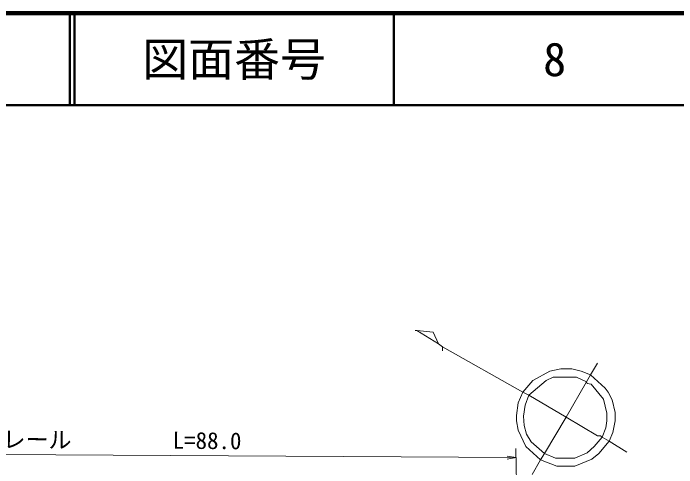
# Model space of a CAD drawing. Units: millimetres, scale not verified. Extents: x 40000 to 680000, y 20000 to 380000.
# Drawn here: x 502599 to 574778, y 330584 to 380000 of the extents above; entities that cross this region are included whole.
import ezdxf
from ezdxf.enums import TextEntityAlignment as Align

# ---------------------------------------------------------------- set-up
doc = ezdxf.new("R2010")
doc.units = ezdxf.units.MM
doc.header["$LTSCALE"] = 1000
for name, color, linetype, lineweight in [('M-BGD', 7, 'Continuous', 13), ('M-STR-HTXT', 7, 'Continuous', 13), ('M-TTL', 2, 'Continuous', 140), ('M-TTL-LINE', 7, 'Continuous', 50)]:
    doc.layers.add(name, color=color, linetype=linetype, lineweight=lineweight)
doc.layers.add('M-TTL-TXT', color=7, linetype='Continuous')
doc.styles.add('ＭＳ ゴシック', font='')
doc.styles.get('ＭＳ ゴシック').set_extended_font_data('MS Gothic')

# ---------------------------------------------------------------- blocks, each defined once
blk = doc.blocks.new('open_arrow')
at = {"color": 0, "linetype": 'Continuous', "lineweight": -2}
blk.add_lwpolyline([(7.5, 1.25), (0, 0), (7.5, -1.25)], dxfattribs=at)

msp = doc.modelspace()

# ---------------------------------------------------------------- linework, layer by layer
at = {"layer": 'M-BGD'}
for p, q in [((546338, 345497), (546507, 345497)), ((546507, 345497), (548878, 344057)), ((548878, 344057), (549301, 343719)), ((549301, 343719), (558022, 338808)), ((549301, 343719), (549301, 343295)), ((566150, 341941), (565388, 340671)), ((565388, 340671), (564965, 339909)), ((564965, 339909), (562763, 336099)), ((558022, 338808), (558699, 338469)), ((558699, 338469), (562763, 336099)), ((562763, 336099), (560393, 332119)), ((566658, 333897), (567420, 333474)), ((567420, 333474), (569367, 332289)), ((560393, 332119), (559969, 331442)), ((559969, 331442), (559038, 329833))]:
    msp.add_line(p, q, dxfattribs=at)
for points in [[(546507, 345497), (548285, 345327), (548878, 344057)], [(565388, 340671), (564372, 341094), (563356, 341348), (562171, 341348), (560985, 341094), (559123, 340078), (558022, 338808)], [(564965, 339909), (563864, 340417), (561324, 340417), (560562, 340078), (558699, 338469)], [(565388, 340671), (566997, 339231), (567335, 338808), (567759, 337961), (568097, 336607), (568097, 335675), (567843, 334405), (567420, 333474)], [(566658, 333897), (567081, 334913), (567166, 335675), (567166, 336522), (566827, 338046), (565473, 339655), (565049, 339739), (564965, 339909)], [(558022, 338808), (557514, 337623), (557345, 336268), (557345, 335675), (557514, 334659), (558361, 332881), (559969, 331442)], [(558699, 338469), (558276, 337369), (558107, 336183), (558191, 335167), (558445, 334236), (558953, 333389), (560393, 332119)], [(562763, 336099), (566150, 334067), (566489, 334067), (566658, 333897)], [(567420, 333474), (566319, 332119), (565557, 331527), (563695, 330765), (561747, 330765), (559969, 331442)], [(566658, 333897), (565811, 332881), (565049, 332204), (563695, 331611), (561578, 331611), (560393, 332119)]]:
    msp.add_lwpolyline(points, dxfattribs=at)
at = {"layer": 'M-STR-HTXT'}
for p, q in [((461037, 332273), (557327, 331683)), ((557682, 311409), (557268, 332681))]:
    msp.add_line(p, q, dxfattribs=at)
at = {"layer": 'M-TTL'}
msp.add_line((680000, 380000), (40000, 380000), dxfattribs=at)
at = {"layer": 'M-TTL-LINE'}
for p, q in [((508747, 380000), (508747, 370000)), ((509247, 380000), (509247, 370000)), ((543997, 380000), (543997, 370000)), ((40000, 370000), (680000, 370000))]:
    msp.add_line(p, q, dxfattribs=at)

# ---------------------------------------------------------------- block references
at = {"layer": 'M-STR-HTXT', "xscale": 133, "yscale": 133, "rotation": 179.6}
msp.add_blockref('open_arrow', (557327, 331683), dxfattribs=at)

# ---------------------------------------------------------------- texts
at = {"layer": 'M-STR-HTXT', "style": 'ＭＳ ゴシック'}
for s, p in [('ガードレール', (501425, 332219)), ('L=88.0', (523667, 332073))]:
    msp.add_text(s, height=1833, rotation=359.398, dxfattribs=at).set_placement(p, align=Align.BOTTOM_CENTER)
at = {"layer": 'M-TTL-TXT', "style": 'ＭＳ ゴシック'}
for s, p in [('図面番号', (526622, 375000)), ('8', (561497, 375000))]:
    msp.add_text(s, height=3666, dxfattribs=at).set_placement(p, align=Align.MIDDLE_CENTER)

doc.saveas('drawing.dxf')
